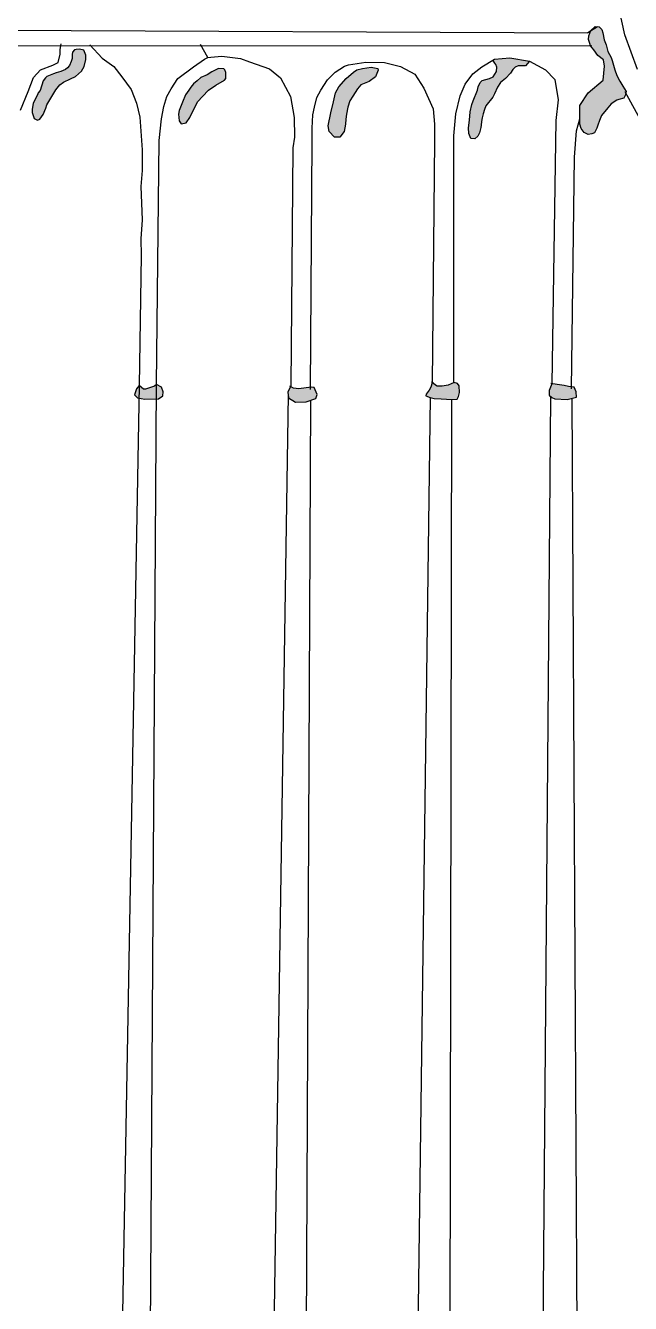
# Model space of a CAD drawing. Header units: inches. Extents: x 155 to 361, y 91 to 381.
# Drawn here: x 218.36 to 221.51, y 282.02 to 288.67 of the extents above; entities that cross this region are included whole.
import ezdxf

# ---------------------------------------------------------------- set-up
doc = ezdxf.new("R2010")
doc.units = ezdxf.units.IN
doc.header["$MEASUREMENT"] = 0
doc.layers.add('çziigi', color=10, linetype='Continuous')

msp = doc.modelspace()

# ---------------------------------------------------------------- hatches: boundary and pattern name
at = {"layer": 'çziigi'}
h = msp.add_hatch(color=256, dxfattribs=at)
h.dxf.hatch_style = 1
h.paths.add_polyline_path([(221.4338, 288.2823), (221.4451, 288.2869), (221.4705, 288.2936), (221.4772, 288.3076), (221.4839, 288.3278), (221.4665, 288.3559), (221.4505, 288.3812), (221.4344, 288.4113), (221.4244, 288.44), (221.4097, 288.4887), (221.4057, 288.5047), (221.387, 288.5368), (221.3783, 288.5715), (221.3683, 288.5969), (221.3623, 288.6329), (221.3562, 288.6509), (221.3429, 288.665), (221.3222, 288.6656), (221.2995, 288.6456), (221.2894, 288.6169), (221.2874, 288.5989), (221.2941, 288.578), (221.2974, 288.5653), (221.3155, 288.5453), (221.3355, 288.5159), (221.3649, 288.4926), (221.3703, 288.4598), (221.3632, 288.3862), (221.2849, 288.3211), (221.2424, 288.2549), (221.2424, 288.1853), (221.2417, 288.1825), (221.2413, 288.1719), (221.2427, 288.1585), (221.2487, 288.1358), (221.264, 288.1151), (221.2848, 288.1038), (221.3048, 288.1078), (221.3188, 288.1138), (221.3302, 288.1378), (221.3355, 288.1525), (221.3436, 288.1766), (221.3556, 288.2026), (221.3877, 288.2429), (221.4044, 288.2636)])
h = msp.add_hatch(color=256, dxfattribs=at)
h.dxf.hatch_style = 1
h.paths.add_polyline_path([(218.6725, 288.4946), (218.6731, 288.5177), (218.6619, 288.5427), (218.6399, 288.5484), (218.6224, 288.5459), (218.6129, 288.5445), (218.6024, 288.5334), (218.6017, 288.5202), (218.6011, 288.5002), (218.5967, 288.4839), (218.5873, 288.4639), (218.5779, 288.4508), (218.5673, 288.4427), (218.5429, 288.4326), (218.5185, 288.4258), (218.5047, 288.4201), (218.469, 288.4064), (218.4621, 288.3995), (218.4515, 288.3839), (218.4358, 288.3331), (218.4252, 288.3206), (218.4208, 288.3112), (218.407, 288.2855), (218.3995, 288.2655), (218.3926, 288.2367), (218.3939, 288.2186), (218.4039, 288.1871), (218.4214, 288.1796), (218.4333, 288.184), (218.4502, 288.2078), (218.4646, 288.2422), (218.4702, 288.2584), (218.4846, 288.2847), (218.5015, 288.3104), (218.5166, 288.3373), (218.5366, 288.3623), (218.556, 288.3773), (218.5936, 288.3936), (218.6192, 288.4054), (218.65, 288.4333), (218.6631, 288.4577)])
h.paths.add_polyline_path([(219.3481, 288.3613), (219.3933, 288.3869), (219.4005, 288.3951), (219.4015, 288.4269), (219.3953, 288.4413), (219.3912, 288.4454), (219.3625, 288.4474), (219.3276, 288.43), (219.303, 288.4156), (219.2712, 288.4013), (219.2517, 288.3839), (219.2332, 288.3685), (219.2189, 288.35), (219.2076, 288.3346), (219.1912, 288.31), (219.1747, 288.2731), (219.1583, 288.2291), (219.1542, 288.2106), (219.1573, 288.1757), (219.1686, 288.1604), (219.1953, 288.1655), (219.2137, 288.1932), (219.2363, 288.2403), (219.2548, 288.2752), (219.2794, 288.3018), (219.3112, 288.3346)])
h = msp.add_hatch(color=256, dxfattribs=at)
h.dxf.hatch_style = 1
h.paths.add_polyline_path([(220.9798, 288.4865), (220.8788, 288.5033), (220.7979, 288.496), (220.7895, 288.4909), (220.8001, 288.4759), (220.8055, 288.4687), (220.8104, 288.4543), (220.8082, 288.4314), (220.7911, 288.4052), (220.7718, 288.3953), (220.7345, 288.385), (220.7232, 288.3756), (220.7138, 288.3522), (220.7093, 288.3356), (220.6877, 288.2789), (220.6805, 288.2609), (220.672, 288.2227), (220.6688, 288.1792), (220.6635, 288.1383), (220.6643, 288.1096), (220.6751, 288.084), (220.6967, 288.0817), (220.7124, 288.0965), (220.7201, 288.1136), (220.7268, 288.1401), (220.7291, 288.1527), (220.7304, 288.1724), (220.7336, 288.1913), (220.7394, 288.212), (220.7457, 288.234), (220.7529, 288.2529), (220.7898, 288.2983), (220.7988, 288.3158), (220.814, 288.3514), (220.8302, 288.3748), (220.8388, 288.3824), (220.8549, 288.395), (220.8819, 288.4242), (220.8941, 288.4417), (220.9062, 288.4547), (220.9219, 288.4619), (220.9457, 288.4623), (220.9588, 288.4619)])
h.paths.add_polyline_path([(220.1787, 288.4039), (220.1936, 288.4382), (220.1913, 288.4484), (220.157, 288.4542), (220.1113, 288.4473), (220.0815, 288.4416), (220.0644, 288.4279), (220.0267, 288.3959), (219.9889, 288.3525), (219.9706, 288.3216), (219.9603, 288.2748), (219.9478, 288.2177), (219.9329, 288.1502), (219.9375, 288.1205), (219.9661, 288.0897), (219.9946, 288.0897), (220.0164, 288.1194), (220.0232, 288.1582), (220.0244, 288.1834), (220.0278, 288.2108), (220.0347, 288.2462), (220.0461, 288.2794), (220.061, 288.3045), (220.0861, 288.3411), (220.1033, 288.3628), (220.1456, 288.3799)])
h = msp.add_hatch(color=256, dxfattribs=at)
h.dxf.hatch_style = 1
h.paths.add_polyline_path([(221.2233, 286.7655), (221.2127, 286.7909), (221.1831, 286.7941), (221.1598, 286.7983), (221.1248, 286.8036), (221.0965, 286.8081), (221.0834, 286.7729), (221.0834, 286.7485), (221.0972, 286.7369), (221.1121, 286.7295), (221.1757, 286.7263), (221.2244, 286.7379)])
h.paths.add_polyline_path([(220.6162, 286.7628), (220.6143, 286.7967), (220.6064, 286.8085), (220.5881, 286.8137), (220.5731, 286.8072), (220.5574, 286.8007), (220.5267, 286.7961), (220.4992, 286.7954), (220.4907, 286.8), (220.4734, 286.8157), (220.4733, 286.8126), (220.4678, 286.7902), (220.458, 286.7745), (220.443, 286.7543), (220.4417, 286.7451), (220.4645, 286.736), (220.4842, 286.7308), (220.5214, 286.7295), (220.5757, 286.7262), (220.6038, 286.7275), (220.611, 286.7412)])
h.paths.add_polyline_path([(219.86, 286.7889), (219.8452, 286.7906), (219.7798, 286.7808), (219.752, 286.7857), (219.7373, 286.7937), (219.7241, 286.7644), (219.7274, 286.735), (219.7634, 286.7121), (219.8191, 286.7137), (219.8681, 286.7317), (219.8763, 286.7513)])
h.paths.add_polyline_path([(219.0755, 286.7659), (219.0664, 286.7903), (219.04, 286.8034), (219.0299, 286.7963), (218.9822, 286.7791), (218.973, 286.7801), (218.9507, 286.7984), (218.9355, 286.7811), (218.9253, 286.7507), (218.9406, 286.7345), (218.9791, 286.7284), (219.0502, 286.7294), (219.0735, 286.7446)])

# ---------------------------------------------------------------- linework, layer by layer
for p, q in [((221.4757, 288.6231), (221.4361, 288.8068)), ((221.3336, 288.6643), (221.2839, 288.6336)), ((221.2995, 288.6456), (221.3222, 288.6656)), ((221.3222, 288.6656), (221.3429, 288.665)), ((221.3429, 288.665), (221.3562, 288.6509)), ((217.4301, 288.6511), (221.2839, 288.6336)), ((221.2874, 288.5989), (221.2894, 288.6169)), ((221.2941, 288.578), (221.2874, 288.5989)), ((221.2894, 288.6169), (221.2995, 288.6456)), ((221.3562, 288.6509), (221.3623, 288.6329)), ((221.3623, 288.6329), (221.3683, 288.5969)), ((221.3683, 288.5969), (221.3783, 288.5715)), ((221.5425, 288.4421), (221.4757, 288.6231)), ((217.6321, 288.5645), (221.3051, 288.568)), ((218.5398, 288.5458), (218.5446, 288.5762)), ((218.5398, 288.5218), (218.5398, 288.5458)), ((218.6024, 288.5334), (218.6017, 288.5202)), ((218.6129, 288.5445), (218.6024, 288.5334)), ((218.6224, 288.5459), (218.6129, 288.5445)), ((218.6399, 288.5484), (218.6224, 288.5459)), ((218.6619, 288.5427), (218.6399, 288.5484)), ((218.6731, 288.5177), (218.6619, 288.5427)), ((218.6935, 288.5716), (218.7581, 288.501)), ((219.3064, 288.5056), (219.2697, 288.5728)), ((221.2974, 288.5653), (221.2941, 288.578)), ((221.3155, 288.5453), (221.2974, 288.5653)), ((221.3355, 288.5159), (221.3155, 288.5453)), ((221.3783, 288.5715), (221.387, 288.5368)), ((221.387, 288.5368), (221.4057, 288.5047)), ((218.4366, 288.4413), (218.5002, 288.4653)), ((218.5002, 288.4653), (218.5285, 288.4794)), ((218.5285, 288.4794), (218.5398, 288.5218)), ((218.5873, 288.4639), (218.5779, 288.4508)), ((218.5967, 288.4839), (218.5873, 288.4639)), ((218.6011, 288.5002), (218.5967, 288.4839)), ((218.6017, 288.5202), (218.6011, 288.5002)), ((218.6631, 288.4577), (218.6725, 288.4946)), ((218.6725, 288.4946), (218.6731, 288.5177)), ((218.7581, 288.501), (218.8177, 288.4577)), ((219.2319, 288.4556), (219.2901, 288.4954)), ((219.2901, 288.4954), (219.3064, 288.5056)), ((219.3044, 288.5045), (219.3799, 288.5117)), ((219.3799, 288.5117), (219.4768, 288.4994)), ((219.4768, 288.4994), (219.5237, 288.4821)), ((219.5237, 288.4821), (219.6288, 288.4464)), ((219.9697, 288.4285), (220.0188, 288.4595)), ((220.0188, 288.4595), (220.0384, 288.4661)), ((220.0384, 288.4661), (220.1288, 288.4806)), ((220.1288, 288.4806), (220.2265, 288.4785)), ((220.2265, 288.4785), (220.3097, 288.4588)), ((220.3097, 288.4588), (220.3836, 288.4182)), ((220.7327, 288.4561), (220.7979, 288.496)), ((220.8001, 288.4759), (220.7893, 288.4912)), ((220.7979, 288.496), (220.8788, 288.5033)), ((220.8055, 288.4687), (220.8001, 288.4759)), ((220.8104, 288.4543), (220.8055, 288.4687)), ((220.8788, 288.5033), (220.9798, 288.4865)), ((220.9219, 288.4619), (220.9062, 288.4547)), ((220.9457, 288.4623), (220.9219, 288.4619)), ((220.9588, 288.4619), (220.9457, 288.4623)), ((220.9798, 288.4865), (220.9588, 288.4619)), ((220.9798, 288.4865), (221.0628, 288.4403)), ((221.3649, 288.4926), (221.3355, 288.5159)), ((221.3632, 288.3862), (221.3703, 288.4598)), ((221.3703, 288.4598), (221.3649, 288.4926)), ((221.4057, 288.5047), (221.4097, 288.4887)), ((221.4097, 288.4887), (221.4244, 288.44)), ((218.373, 288.3278), (218.3999, 288.4017)), ((218.3999, 288.4017), (218.4366, 288.4413)), ((218.4621, 288.3995), (218.4515, 288.3839)), ((218.469, 288.4064), (218.4621, 288.3995)), ((218.5047, 288.4201), (218.469, 288.4064)), ((218.5185, 288.4258), (218.5047, 288.4201)), ((218.5429, 288.4326), (218.5185, 288.4258)), ((218.5673, 288.4427), (218.5429, 288.4326)), ((218.556, 288.3773), (218.5936, 288.3936)), ((218.5779, 288.4508), (218.5673, 288.4427)), ((218.5936, 288.3936), (218.6192, 288.4054)), ((218.6192, 288.4054), (218.65, 288.4333)), ((218.65, 288.4333), (218.6631, 288.4577)), ((218.8177, 288.4577), (218.8591, 288.4052)), ((218.8591, 288.4052), (218.9085, 288.3377)), ((219.1165, 288.3411), (219.1512, 288.3951)), ((219.1512, 288.3951), (219.2319, 288.4556)), ((219.2712, 288.4013), (219.2517, 288.3839)), ((219.303, 288.4156), (219.2712, 288.4013)), ((219.3276, 288.43), (219.303, 288.4156)), ((219.3625, 288.4474), (219.3276, 288.43)), ((219.3912, 288.4454), (219.3625, 288.4474)), ((219.3953, 288.4413), (219.3912, 288.4454)), ((219.3933, 288.3869), (219.4005, 288.3951)), ((219.4015, 288.4269), (219.3953, 288.4413)), ((219.4005, 288.3951), (219.4015, 288.4269)), ((219.6288, 288.4464), (219.685, 288.3985)), ((219.685, 288.3985), (219.738, 288.3016)), ((219.9304, 288.3892), (219.9697, 288.4285)), ((219.9889, 288.3525), (220.0267, 288.3959)), ((220.0267, 288.3959), (220.0644, 288.4279)), ((220.0644, 288.4279), (220.0815, 288.4416)), ((220.0815, 288.4416), (220.1113, 288.4473)), ((220.1113, 288.4473), (220.157, 288.4542)), ((220.1787, 288.4039), (220.1456, 288.3799)), ((220.157, 288.4542), (220.1913, 288.4484)), ((220.1936, 288.4382), (220.1787, 288.4039)), ((220.1913, 288.4484), (220.1936, 288.4382)), ((220.3836, 288.4182), (220.4304, 288.3455)), ((220.6454, 288.3668), (220.6854, 288.4204)), ((220.6854, 288.4204), (220.7327, 288.4561)), ((220.7345, 288.385), (220.7718, 288.3953)), ((220.7718, 288.3953), (220.7911, 288.4052)), ((220.7911, 288.4052), (220.8082, 288.4314)), ((220.8082, 288.4314), (220.8104, 288.4543)), ((220.8549, 288.395), (220.8388, 288.3824)), ((220.8819, 288.4242), (220.8549, 288.395)), ((220.8941, 288.4417), (220.8819, 288.4242)), ((220.9062, 288.4547), (220.8941, 288.4417)), ((221.0628, 288.4403), (221.1122, 288.3899)), ((221.4244, 288.44), (221.4344, 288.4113)), ((221.4344, 288.4113), (221.4505, 288.3812)), ((218.332, 288.2304), (218.373, 288.3278)), ((218.4358, 288.3331), (218.4252, 288.3206)), ((218.4515, 288.3839), (218.4358, 288.3331)), ((218.5015, 288.3104), (218.5166, 288.3373)), ((218.5166, 288.3373), (218.5366, 288.3623)), ((218.5366, 288.3623), (218.556, 288.3773)), ((218.9085, 288.3377), (218.9358, 288.2681)), ((219.0941, 288.3013), (219.1165, 288.3411)), ((219.2076, 288.3346), (219.1912, 288.31)), ((219.2189, 288.35), (219.2076, 288.3346)), ((219.2332, 288.3685), (219.2189, 288.35)), ((219.2517, 288.3839), (219.2332, 288.3685)), ((219.2794, 288.3018), (219.3112, 288.3346)), ((219.3112, 288.3346), (219.3481, 288.3613)), ((219.3481, 288.3613), (219.3933, 288.3869)), ((219.8748, 288.296), (219.8944, 288.3353)), ((219.8944, 288.3353), (219.9304, 288.3892)), ((219.9706, 288.3216), (219.9889, 288.3525)), ((220.0861, 288.3411), (220.061, 288.3045)), ((220.1033, 288.3628), (220.0861, 288.3411)), ((220.1456, 288.3799), (220.1033, 288.3628)), ((220.4304, 288.3455), (220.4793, 288.2385)), ((220.6192, 288.3059), (220.6454, 288.3668)), ((220.6877, 288.2789), (220.7093, 288.3356)), ((220.7093, 288.3356), (220.7138, 288.3522)), ((220.7138, 288.3522), (220.7232, 288.3756)), ((220.7232, 288.3756), (220.7345, 288.385)), ((220.814, 288.3514), (220.7988, 288.3158)), ((220.8302, 288.3748), (220.814, 288.3514)), ((220.8388, 288.3824), (220.8302, 288.3748)), ((221.1122, 288.3899), (221.1301, 288.2848)), ((221.2849, 288.3211), (221.3632, 288.3862)), ((221.4505, 288.3812), (221.4665, 288.3559)), ((221.4665, 288.3559), (221.4839, 288.3278)), ((221.4763, 288.3287), (221.5829, 288.1327)), ((221.4839, 288.3278), (221.4772, 288.3076)), ((218.3995, 288.2655), (218.3926, 288.2367)), ((218.407, 288.2855), (218.3995, 288.2655)), ((218.4208, 288.3112), (218.407, 288.2855)), ((218.4252, 288.3206), (218.4208, 288.3112)), ((218.4702, 288.2584), (218.4846, 288.2847)), ((218.4846, 288.2847), (218.5015, 288.3104)), ((218.9358, 288.2681), (218.9539, 288.1944)), ((219.0788, 288.2493), (219.0941, 288.3013)), ((219.1747, 288.2731), (219.1583, 288.2291)), ((219.1912, 288.31), (219.1747, 288.2731)), ((219.2363, 288.2403), (219.2548, 288.2752)), ((219.2548, 288.2752), (219.2794, 288.3018)), ((219.738, 288.3016), (219.7564, 288.1936)), ((219.8617, 288.247), (219.8748, 288.296)), ((219.9478, 288.2177), (219.9603, 288.2748)), ((219.9603, 288.2748), (219.9706, 288.3216)), ((220.0461, 288.2794), (220.0347, 288.2462)), ((220.061, 288.3045), (220.0461, 288.2794)), ((220.5971, 288.2113), (220.6192, 288.3059)), ((220.672, 288.2227), (220.6805, 288.2609)), ((220.6805, 288.2609), (220.6877, 288.2789)), ((220.7898, 288.2983), (220.7529, 288.2529)), ((220.7988, 288.3158), (220.7898, 288.2983)), ((221.1301, 288.2848), (221.1175, 288.1767)), ((221.2424, 288.2549), (221.2849, 288.3211)), ((221.4044, 288.2636), (221.3877, 288.2429)), ((221.4338, 288.2823), (221.4044, 288.2636)), ((221.4451, 288.2869), (221.4338, 288.2823)), ((221.4705, 288.2936), (221.4451, 288.2869)), ((221.4772, 288.3076), (221.4705, 288.2936)), ((218.3926, 288.2367), (218.3939, 288.2186)), ((218.3939, 288.2186), (218.4039, 288.1871)), ((218.4333, 288.184), (218.4502, 288.2078)), ((218.4502, 288.2078), (218.4646, 288.2422)), ((218.4646, 288.2422), (218.4702, 288.2584)), ((218.9539, 288.1944), (218.9651, 288.0245)), ((219.0665, 288.1861), (219.0788, 288.2493)), ((219.1583, 288.2291), (219.1542, 288.2106)), ((219.1542, 288.2106), (219.1573, 288.1757)), ((219.1953, 288.1655), (219.2137, 288.1932)), ((219.2137, 288.1932), (219.2363, 288.2403)), ((219.7564, 288.1936), (219.7576, 288.0911)), ((219.8502, 288.1374), (219.8535, 288.2061)), ((219.8535, 288.2061), (219.8617, 288.247)), ((219.9329, 288.1502), (219.9478, 288.2177)), ((220.0278, 288.2108), (220.0244, 288.1834)), ((220.0347, 288.2462), (220.0278, 288.2108)), ((220.4793, 288.2385), (220.4855, 288.1585)), ((220.5876, 288.0979), (220.5971, 288.2113)), ((220.6688, 288.1792), (220.672, 288.2227)), ((220.7394, 288.212), (220.7336, 288.1913)), ((220.7457, 288.234), (220.7394, 288.212)), ((220.7529, 288.2529), (220.7457, 288.234)), ((221.2413, 288.1719), (221.242, 288.1932)), ((221.2424, 288.1853), (221.2424, 288.2549)), ((221.3556, 288.2026), (221.3436, 288.1766)), ((221.3877, 288.2429), (221.3556, 288.2026)), ((218.4039, 288.1871), (218.4214, 288.1796)), ((218.4214, 288.1796), (218.4333, 288.184)), ((219.0533, 288.074), (219.0665, 288.1861)), ((219.1573, 288.1757), (219.1686, 288.1604)), ((219.1686, 288.1604), (219.1953, 288.1655)), ((219.8502, 288.0704), (219.8502, 288.1374)), ((219.9375, 288.1205), (219.9329, 288.1502)), ((220.0232, 288.1582), (220.0164, 288.1194)), ((220.0244, 288.1834), (220.0232, 288.1582)), ((220.4855, 288.1585), (220.4866, 288.0735)), ((220.6635, 288.1383), (220.6688, 288.1792)), ((220.6643, 288.1096), (220.6635, 288.1383)), ((220.7268, 288.1401), (220.7201, 288.1136)), ((220.7291, 288.1527), (220.7268, 288.1401)), ((220.7304, 288.1724), (220.7291, 288.1527)), ((220.7336, 288.1913), (220.7304, 288.1724)), ((221.1175, 288.1767), (221.0966, 286.8083)), ((221.2254, 288.1241), (221.2424, 288.1853)), ((221.2427, 288.1585), (221.2413, 288.1719)), ((221.2487, 288.1358), (221.2427, 288.1585)), ((221.264, 288.1151), (221.2487, 288.1358)), ((221.3302, 288.1378), (221.3188, 288.1138)), ((221.3355, 288.1525), (221.3302, 288.1378)), ((221.3436, 288.1766), (221.3355, 288.1525)), ((219.04, 286.8034), (219.0533, 288.074)), ((219.7576, 288.0911), (219.7494, 288.035)), ((219.842, 286.7775), (219.8502, 288.0704)), ((219.9661, 288.0897), (219.9375, 288.1205)), ((219.9946, 288.0897), (219.9661, 288.0897)), ((220.0164, 288.1194), (219.9946, 288.0897)), ((220.4866, 288.0735), (220.4733, 286.8126)), ((220.5875, 286.8105), (220.5876, 288.0979)), ((220.6751, 288.084), (220.6643, 288.1096)), ((220.6967, 288.0817), (220.6751, 288.084)), ((220.7124, 288.0965), (220.6967, 288.0817)), ((220.7201, 288.1136), (220.7124, 288.0965)), ((221.2152, 287.9866), (221.2254, 288.1241)), ((221.2848, 288.1038), (221.264, 288.1151)), ((221.3048, 288.1078), (221.2848, 288.1038)), ((221.3188, 288.1138), (221.3048, 288.1078)), ((218.9651, 288.0245), (218.9651, 287.9166)), ((219.7494, 288.035), (219.7389, 286.7971)), ((221.199, 286.7813), (221.2152, 287.9866)), ((218.9651, 287.9166), (218.959, 287.8338)), ((218.959, 287.8338), (218.9651, 287.6609)), ((218.9651, 287.6609), (218.958, 287.562)), ((218.958, 287.562), (218.961, 287.4753)), ((218.961, 287.4753), (218.9507, 286.7984)), ((218.9507, 286.7984), (218.0416, 236.6726)), ((218.7247, 236.6877), (219.04, 286.8034)), ((218.9507, 286.7984), (218.9355, 286.7811)), ((218.973, 286.7801), (218.9507, 286.7984)), ((219.04, 286.8034), (219.0299, 286.7963)), ((219.0664, 286.7903), (219.04, 286.8034)), ((219.7389, 286.7971), (219.7241, 286.7644)), ((220.4733, 286.8126), (220.4678, 286.7902)), ((220.4907, 286.8), (220.4704, 286.8183)), ((220.4992, 286.7954), (220.4907, 286.8)), ((220.5574, 286.8007), (220.5267, 286.7961)), ((220.5731, 286.8072), (220.5574, 286.8007)), ((220.5881, 286.8137), (220.5731, 286.8072)), ((220.6064, 286.8085), (220.5881, 286.8137)), ((220.6143, 286.7967), (220.6064, 286.8085)), ((221.0966, 286.8083), (221.0834, 286.7729)), ((221.1248, 286.8036), (221.0919, 286.8089)), ((221.1598, 286.7983), (221.1248, 286.8036)), ((221.1831, 286.7941), (221.1598, 286.7983)), ((218.9355, 286.7811), (218.9253, 286.7507)), ((218.9253, 286.7507), (218.9406, 286.7345)), ((218.9406, 286.7345), (218.9791, 286.7284)), ((219.7258, 286.7497), (218.9486, 236.5686)), ((218.9822, 286.7791), (218.973, 286.7801)), ((219.0299, 286.7963), (218.9822, 286.7791)), ((219.0502, 286.7294), (219.0735, 286.7446)), ((219.0755, 286.7659), (219.0664, 286.7903)), ((219.0735, 286.7446), (219.0755, 286.7659)), ((219.7241, 286.7644), (219.7274, 286.735)), ((219.7274, 286.735), (219.7634, 286.7121)), ((219.752, 286.7857), (219.734, 286.7955)), ((219.7798, 286.7808), (219.752, 286.7857)), ((219.8452, 286.7906), (219.7798, 286.7808)), ((220.4645, 286.736), (219.8018, 236.6392)), ((219.8191, 286.7137), (219.8681, 286.7317)), ((219.86, 286.7889), (219.8452, 286.7906)), ((219.8763, 286.7513), (219.86, 286.7889)), ((219.8681, 286.7317), (219.8763, 286.7513)), ((220.443, 286.7543), (220.4417, 286.7451)), ((220.4417, 286.7451), (220.4645, 286.736)), ((220.458, 286.7745), (220.443, 286.7543)), ((220.4678, 286.7902), (220.458, 286.7745)), ((220.4645, 286.736), (220.4842, 286.7308)), ((220.4842, 286.7308), (220.5214, 286.7295)), ((220.5267, 286.7961), (220.4992, 286.7954)), ((220.6038, 286.7275), (220.611, 286.7412)), ((220.611, 286.7412), (220.6162, 286.7628)), ((220.6162, 286.7628), (220.6143, 286.7967)), ((221.0903, 286.7427), (220.6679, 236.6518)), ((221.0834, 286.7729), (221.0834, 286.7485)), ((221.0834, 286.7485), (221.0972, 286.7369)), ((221.0972, 286.7369), (221.1121, 286.7295)), ((221.1757, 286.7263), (221.2244, 286.7379)), ((221.2127, 286.7909), (221.1831, 286.7941)), ((221.2, 286.7321), (221.469, 236.6447)), ((221.2233, 286.7655), (221.2127, 286.7909)), ((221.2244, 286.7379), (221.2233, 286.7655)), ((218.9791, 286.7284), (219.0502, 286.7294)), ((219.605, 236.6271), (219.8436, 286.7227)), ((219.7634, 286.7121), (219.8191, 286.7137)), ((220.4938, 236.6302), (220.5757, 286.7262)), ((220.5214, 286.7295), (220.5757, 286.7262)), ((220.5757, 286.7262), (220.6038, 286.7275)), ((221.1121, 286.7295), (221.1757, 286.7263))]:
    msp.add_line(p, q, dxfattribs=at)

doc.saveas('drawing.dxf')
